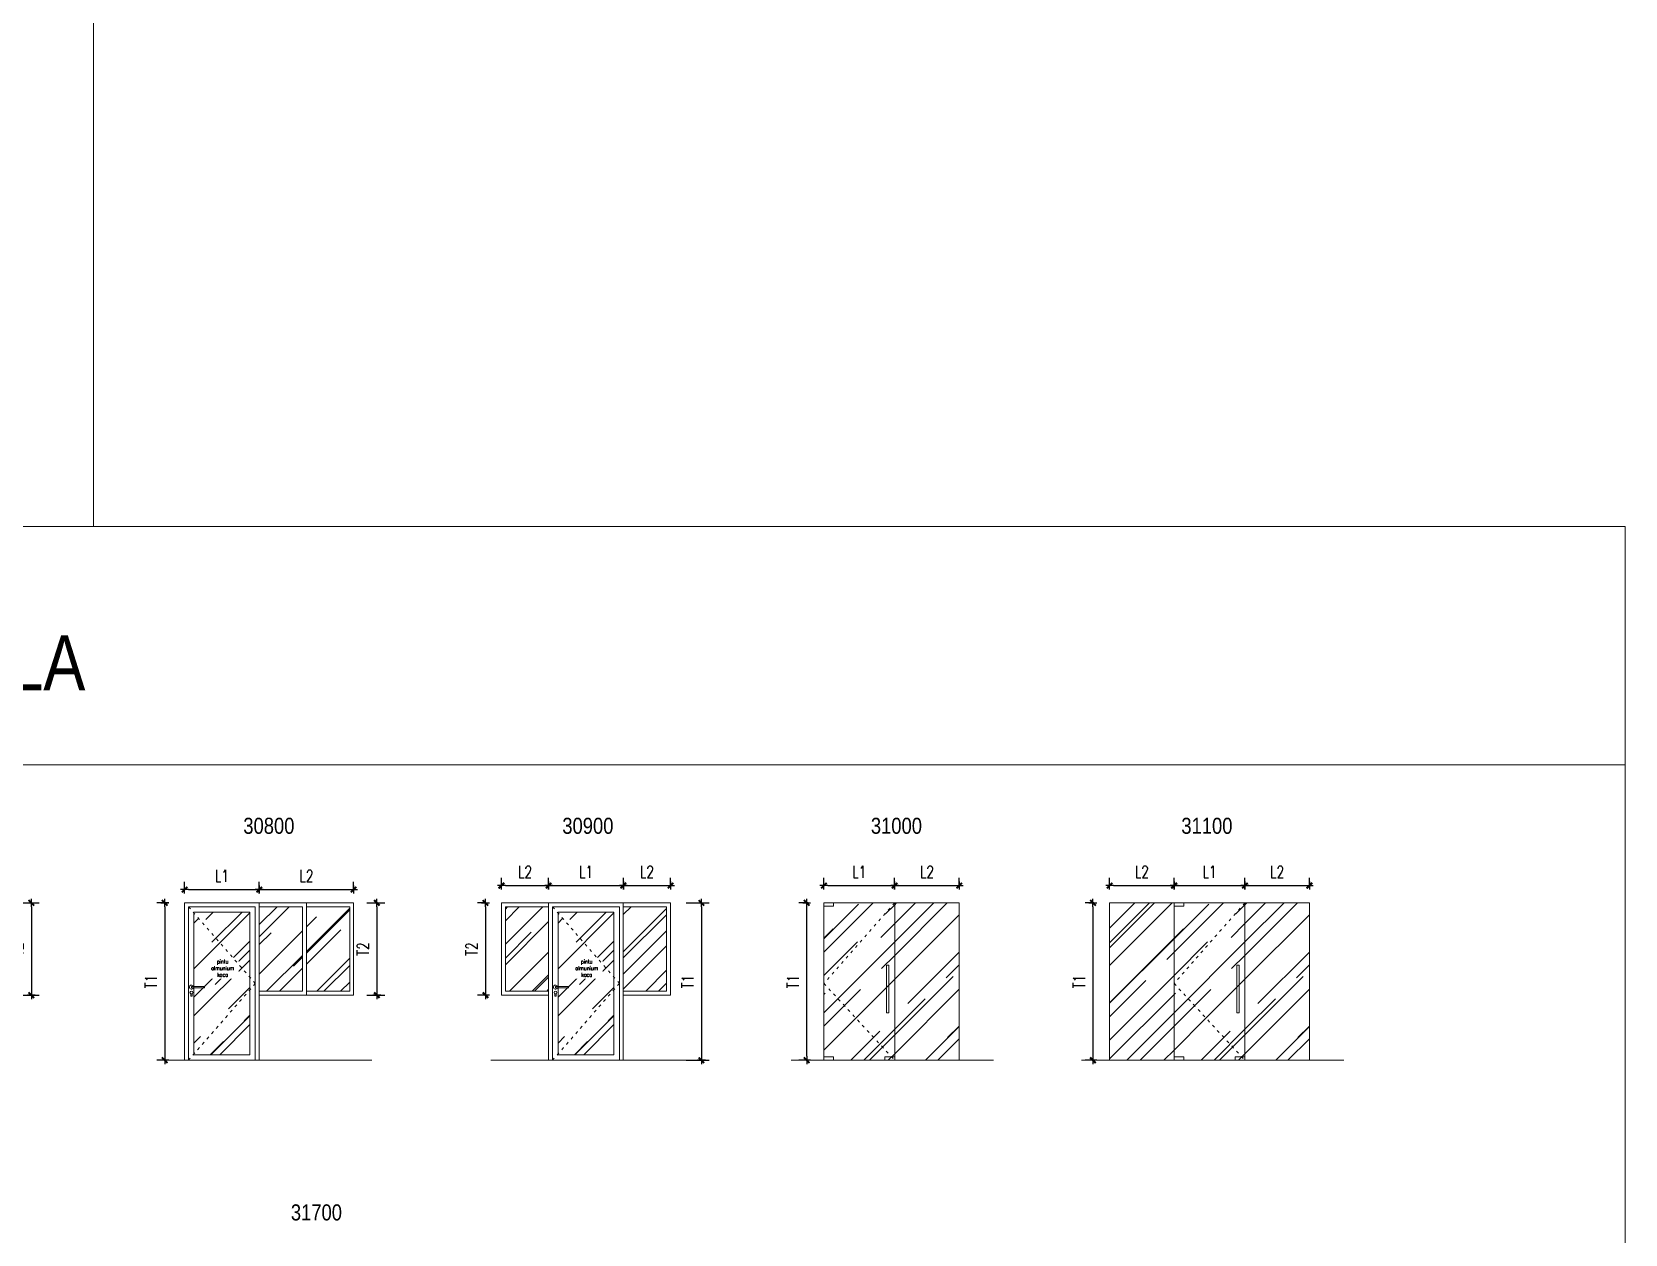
# Model space of a CAD drawing. Header units: centimetres. Extents: x 241563 to 294181, y -34797 to 61752.
# Drawn here: x 273925 to 294181, y 14616 to 29897 of the extents above; entities that cross this region are included whole.
import ezdxf

# ---------------------------------------------------------------- set-up
doc = ezdxf.new("R2010")
doc.units = ezdxf.units.CM
doc.header["$MEASUREMENT"] = 0
doc.linetypes.add('ACAD_ISO03W100', pattern=[30, 12, -18])
doc.layers.add('0.00', color=130, linetype='Continuous', lineweight=0)
doc.layers.add('0.09', color=30, linetype='Continuous', lineweight=9)
doc.styles.add('51DIM', font='SIMPLEX.shx', dxfattribs={"width": 0.85})
doc.styles.add('ISO', font='ARIALN.TTF')
doc.styles.add('TEXT', font='simplex.shx', dxfattribs={"width": 0.75})
doc.dimstyles.new('D100B', dxfattribs={"dimscale": 100, "dimtxt": 1.5, "dimasz": 0.5, "dimexe": 1, "dimexo": 2, "dimgap": 1, "dimtad": 1, "dimdec": 0, "dimzin": 0, "dimdsep": 46, "dimtxsty": 'TEXT', "dimblk1": 'tick', "dimblk2": 'tick', "dimsah": 1, "dimcen": 0, "dimclre": 15, "dimadec": 0, "dimazin": 0, "dimtfac": 1, "dimtdec": 0, "dimtix": 1, "dimtmove": 2, "dimatfit": 3, "dimldrblk": 'tick', "dimfxl": 1, "dimtolj": 1, "dimtzin": 0, "dimarcsym": 0})
pattern_1 = [(45, (4702.9, 0), (424.2641, 1131.37085), [7500, -1000, 2500, -500]), (45, (4996.36, 647), (-823.7794, 116.6726), [1500, -165, 3000, -375]), (45, (4579.17, 477.3), (1601.59686, 2075.3584), [4000, -700, 2000, -500])]
pattern_2 = [(45, (9155.3, 0), (424.2641, 1131.37085), [7500, -1000, 2500, -500]), (45, (9448.76, 647), (-823.7794, 116.6726), [1500, -165, 3000, -375]), (45, (9031.56, 477.3), (1601.59686, 2075.3584), [4000, -700, 2000, -500])]

# ---------------------------------------------------------------- blocks, each defined once
blk = doc.blocks.new('tick')
for p, q in [((-1, 0), (1, 0)), ((0, 1), (0, -1))]:
    blk.add_line(p, q)
at = {"const_width": 0.5}
blk.add_lwpolyline([(-0.71, -0.71), (0.71, 0.71)], dxfattribs=at)
blk = doc.blocks.new('*D98')
at = {"color": 15, "linetype": 'Continuous', "lineweight": -2, "ltscale": 2, "transparency": 16777216}
for p, q in [((273791, 18826), (274019, 18826)), ((273791, 17653), (274019, 17653))]:
    blk.add_line(p, q, dxfattribs=at)
at = {"color": 0, "linetype": 'Continuous', "lineweight": -2, "ltscale": 2, "transparency": 16777216}
blk.add_line((273919, 18776), (273919, 17703), dxfattribs=at)
at = {"layer": 'Defpoints', "color": 0, "linetype": 'Continuous', "ltscale": 2, "transparency": 16777216}
for p in [(273591, 18826), (273591, 17653), (273919, 17653)]:
    blk.add_point(p, dxfattribs=at)
at = {"color": 0, "linetype": 'Continuous', "lineweight": -2, "ltscale": 2, "transparency": 16777216, "xscale": 50, "yscale": 50, "zscale": 50}
for p, rotation in [((273919, 18826), 90), ((273919, 17653), 270)]:
    blk.add_blockref('tick', p, dxfattribs=dict(at, rotation=rotation))
at = {"color": 0, "linetype": 'Continuous', "ltscale": 2, "transparency": 16777216, "insert": (273744, 18239), "char_height": 150, "attachment_point": 5, "rotation": 90, "style": 'TEXT'}
blk.add_mtext('\\A1;T2', dxfattribs=at)
blk = doc.blocks.new('*D99')
at = {"color": 15, "linetype": 'Continuous', "lineweight": -2, "ltscale": 2, "transparency": 16777216}
for p, q in [((275666, 18826), (275514, 18826)), ((275666, 16826), (275514, 16826))]:
    blk.add_line(p, q, dxfattribs=at)
at = {"color": 0, "linetype": 'Continuous', "lineweight": -2, "ltscale": 2, "transparency": 16777216}
blk.add_line((275614, 18776), (275614, 16876), dxfattribs=at)
at = {"layer": 'Defpoints', "color": 0, "linetype": 'Continuous', "ltscale": 2, "transparency": 16777216}
for p in [(275866, 18826), (275614, 16826), (275866, 16826)]:
    blk.add_point(p, dxfattribs=at)
at = {"color": 0, "linetype": 'Continuous', "lineweight": -2, "ltscale": 2, "transparency": 16777216, "xscale": 50, "yscale": 50, "zscale": 50}
for p, rotation in [((275614, 18826), 90), ((275614, 16826), 270)]:
    blk.add_blockref('tick', p, dxfattribs=dict(at, rotation=rotation))
at = {"color": 0, "linetype": 'Continuous', "ltscale": 2, "transparency": 16777216, "insert": (275439, 17826), "char_height": 150, "attachment_point": 5, "rotation": 90, "style": 'TEXT'}
blk.add_mtext('\\A1;T1', dxfattribs=at)
blk = doc.blocks.new('*D100')
at = {"color": 15, "linetype": 'Continuous', "lineweight": -2, "ltscale": 2, "transparency": 16777216}
for p, q in [((275866, 18993), (275866, 19095)), ((276816, 18993), (276816, 19095))]:
    blk.add_line(p, q, dxfattribs=at)
at = {"color": 0, "linetype": 'Continuous', "lineweight": -2, "ltscale": 2, "transparency": 16777216}
blk.add_line((275916, 18995), (276766, 18995), dxfattribs=at)
at = {"layer": 'Defpoints', "color": 0, "linetype": 'Continuous', "ltscale": 2, "transparency": 16777216}
for p in [(276816, 18995), (275866, 18793), (276816, 18793)]:
    blk.add_point(p, dxfattribs=at)
at = {"color": 0, "linetype": 'Continuous', "lineweight": -2, "ltscale": 2, "transparency": 16777216, "xscale": 50, "yscale": 50, "zscale": 50, "rotation": 180}
blk.add_blockref('tick', (275866, 18995), dxfattribs=at)
at = {"color": 0, "linetype": 'Continuous', "lineweight": -2, "ltscale": 2, "transparency": 16777216, "xscale": 50, "yscale": 50, "zscale": 50}
blk.add_blockref('tick', (276816, 18995), dxfattribs=at)
at = {"color": 0, "linetype": 'Continuous', "ltscale": 2, "transparency": 16777216, "insert": (276341, 19170), "char_height": 150, "attachment_point": 5, "style": 'TEXT'}
blk.add_mtext('\\A1;L1', dxfattribs=at)
blk = doc.blocks.new('*D101')
at = {"color": 15, "linetype": 'Continuous', "lineweight": -2, "ltscale": 2, "transparency": 16777216}
for p, q in [((276816, 18993), (276816, 19095)), ((278016, 18993), (278016, 19095))]:
    blk.add_line(p, q, dxfattribs=at)
at = {"color": 0, "linetype": 'Continuous', "lineweight": -2, "ltscale": 2, "transparency": 16777216}
blk.add_line((276866, 18995), (277966, 18995), dxfattribs=at)
at = {"layer": 'Defpoints', "color": 0, "linetype": 'Continuous', "ltscale": 2, "transparency": 16777216}
for p in [(278016, 18995), (276816, 18793), (278016, 18793)]:
    blk.add_point(p, dxfattribs=at)
at = {"color": 0, "linetype": 'Continuous', "lineweight": -2, "ltscale": 2, "transparency": 16777216, "xscale": 50, "yscale": 50, "zscale": 50, "rotation": 180}
blk.add_blockref('tick', (276816, 18995), dxfattribs=at)
at = {"color": 0, "linetype": 'Continuous', "lineweight": -2, "ltscale": 2, "transparency": 16777216, "xscale": 50, "yscale": 50, "zscale": 50}
blk.add_blockref('tick', (278016, 18995), dxfattribs=at)
at = {"color": 0, "linetype": 'Continuous', "ltscale": 2, "transparency": 16777216, "insert": (277416, 19170), "char_height": 150, "attachment_point": 5, "style": 'TEXT'}
blk.add_mtext('\\A1;L2', dxfattribs=at)
blk = doc.blocks.new('*D102')
at = {"color": 15, "linetype": 'Continuous', "lineweight": -2, "ltscale": 2, "transparency": 16777216}
for p, q in [((278183, 18826), (278411, 18826)), ((278183, 17653), (278411, 17653))]:
    blk.add_line(p, q, dxfattribs=at)
at = {"color": 0, "linetype": 'Continuous', "lineweight": -2, "ltscale": 2, "transparency": 16777216}
blk.add_line((278311, 18776), (278311, 17703), dxfattribs=at)
at = {"layer": 'Defpoints', "color": 0, "linetype": 'Continuous', "ltscale": 2, "transparency": 16777216}
for p in [(277983, 18826), (277983, 17653), (278311, 17653)]:
    blk.add_point(p, dxfattribs=at)
at = {"color": 0, "linetype": 'Continuous', "lineweight": -2, "ltscale": 2, "transparency": 16777216, "xscale": 50, "yscale": 50, "zscale": 50}
for p, rotation in [((278311, 18826), 90), ((278311, 17653), 270)]:
    blk.add_blockref('tick', p, dxfattribs=dict(at, rotation=rotation))
at = {"color": 0, "linetype": 'Continuous', "ltscale": 2, "transparency": 16777216, "insert": (278136, 18239), "char_height": 150, "width": 353.57, "attachment_point": 5, "rotation": 90, "style": 'TEXT'}
blk.add_mtext('\\A1;T2', dxfattribs=at)
blk = doc.blocks.new('*D103')
at = {"color": 15, "linetype": 'Continuous', "lineweight": -2, "ltscale": 2, "transparency": 16777216}
for p, q in [((279695, 18826), (279592, 18826)), ((279695, 17653), (279592, 17653))]:
    blk.add_line(p, q, dxfattribs=at)
at = {"color": 0, "linetype": 'Continuous', "lineweight": -2, "ltscale": 2, "transparency": 16777216}
blk.add_line((279692, 18776), (279692, 17703), dxfattribs=at)
at = {"layer": 'Defpoints', "color": 0, "linetype": 'Continuous', "ltscale": 2, "transparency": 16777216}
for p in [(279895, 18826), (279692, 17653), (279895, 17653)]:
    blk.add_point(p, dxfattribs=at)
at = {"color": 0, "linetype": 'Continuous', "lineweight": -2, "ltscale": 2, "transparency": 16777216, "xscale": 50, "yscale": 50, "zscale": 50}
for p, rotation in [((279692, 18826), 90), ((279692, 17653), 270)]:
    blk.add_blockref('tick', p, dxfattribs=dict(at, rotation=rotation))
at = {"color": 0, "linetype": 'Continuous', "ltscale": 2, "transparency": 16777216, "insert": (279517, 18239), "char_height": 150, "attachment_point": 5, "rotation": 90, "style": 'TEXT'}
blk.add_mtext('\\A1;T2', dxfattribs=at)
blk = doc.blocks.new('*D104')
at = {"color": 15, "linetype": 'Continuous', "lineweight": -2, "ltscale": 2, "transparency": 16777216}
for p, q in [((282245, 18826), (282538, 18826)), ((282245, 16826), (282538, 16826))]:
    blk.add_line(p, q, dxfattribs=at)
at = {"color": 0, "linetype": 'Continuous', "lineweight": -2, "ltscale": 2, "transparency": 16777216}
blk.add_line((282438, 18776), (282438, 16876), dxfattribs=at)
at = {"layer": 'Defpoints', "color": 0, "linetype": 'Continuous', "ltscale": 2, "transparency": 16777216}
for p in [(282045, 18826), (282045, 16826), (282438, 16826)]:
    blk.add_point(p, dxfattribs=at)
at = {"color": 0, "linetype": 'Continuous', "lineweight": -2, "ltscale": 2, "transparency": 16777216, "xscale": 50, "yscale": 50, "zscale": 50}
for p, rotation in [((282438, 18826), 90), ((282438, 16826), 270)]:
    blk.add_blockref('tick', p, dxfattribs=dict(at, rotation=rotation))
at = {"color": 0, "linetype": 'Continuous', "ltscale": 2, "transparency": 16777216, "insert": (282263, 17826), "char_height": 150, "attachment_point": 5, "rotation": 90, "style": 'TEXT'}
blk.add_mtext('\\A1;T1', dxfattribs=at)
blk = doc.blocks.new('*D105')
at = {"color": 15, "linetype": 'Continuous', "lineweight": -2, "ltscale": 2, "transparency": 16777216}
for p, q in [((279895, 19026), (279895, 19146)), ((280495, 19026), (280495, 19146))]:
    blk.add_line(p, q, dxfattribs=at)
at = {"color": 0, "linetype": 'Continuous', "lineweight": -2, "ltscale": 2, "transparency": 16777216}
blk.add_line((279945, 19046), (280445, 19046), dxfattribs=at)
at = {"layer": 'Defpoints', "color": 0, "linetype": 'Continuous', "ltscale": 2, "transparency": 16777216}
for p in [(280495, 19046), (279895, 18826), (280495, 18826)]:
    blk.add_point(p, dxfattribs=at)
at = {"color": 0, "linetype": 'Continuous', "lineweight": -2, "ltscale": 2, "transparency": 16777216, "xscale": 50, "yscale": 50, "zscale": 50, "rotation": 180}
blk.add_blockref('tick', (279895, 19046), dxfattribs=at)
at = {"color": 0, "linetype": 'Continuous', "lineweight": -2, "ltscale": 2, "transparency": 16777216, "xscale": 50, "yscale": 50, "zscale": 50}
blk.add_blockref('tick', (280495, 19046), dxfattribs=at)
at = {"color": 0, "linetype": 'Continuous', "ltscale": 2, "transparency": 16777216, "insert": (280195, 19221), "char_height": 150, "attachment_point": 5, "style": 'TEXT'}
blk.add_mtext('\\A1;L2', dxfattribs=at)
blk = doc.blocks.new('*D106')
at = {"color": 15, "linetype": 'Continuous', "lineweight": -2, "ltscale": 2, "transparency": 16777216}
for p, q in [((280495, 19026), (280495, 19146)), ((281445, 19026), (281445, 19146))]:
    blk.add_line(p, q, dxfattribs=at)
at = {"color": 0, "linetype": 'Continuous', "lineweight": -2, "ltscale": 2, "transparency": 16777216}
blk.add_line((280545, 19046), (281395, 19046), dxfattribs=at)
at = {"layer": 'Defpoints', "color": 0, "linetype": 'Continuous', "ltscale": 2, "transparency": 16777216}
for p in [(281445, 19046), (280495, 18826), (281445, 18826)]:
    blk.add_point(p, dxfattribs=at)
at = {"color": 0, "linetype": 'Continuous', "lineweight": -2, "ltscale": 2, "transparency": 16777216, "xscale": 50, "yscale": 50, "zscale": 50, "rotation": 180}
blk.add_blockref('tick', (280495, 19046), dxfattribs=at)
at = {"color": 0, "linetype": 'Continuous', "lineweight": -2, "ltscale": 2, "transparency": 16777216, "xscale": 50, "yscale": 50, "zscale": 50}
blk.add_blockref('tick', (281445, 19046), dxfattribs=at)
at = {"color": 0, "linetype": 'Continuous', "ltscale": 2, "transparency": 16777216, "insert": (280970, 19221), "char_height": 150, "attachment_point": 5, "style": 'TEXT'}
blk.add_mtext('\\A1;L1', dxfattribs=at)
blk = doc.blocks.new('*D107')
at = {"color": 15, "linetype": 'Continuous', "lineweight": -2, "ltscale": 2, "transparency": 16777216}
for p, q in [((281445, 19026), (281445, 19146)), ((282045, 19026), (282045, 19146))]:
    blk.add_line(p, q, dxfattribs=at)
at = {"color": 0, "linetype": 'Continuous', "lineweight": -2, "ltscale": 2, "transparency": 16777216}
blk.add_line((281495, 19046), (281995, 19046), dxfattribs=at)
at = {"layer": 'Defpoints', "color": 0, "linetype": 'Continuous', "ltscale": 2, "transparency": 16777216}
for p in [(282045, 19046), (281445, 18826), (282045, 18826)]:
    blk.add_point(p, dxfattribs=at)
at = {"color": 0, "linetype": 'Continuous', "lineweight": -2, "ltscale": 2, "transparency": 16777216, "xscale": 50, "yscale": 50, "zscale": 50, "rotation": 180}
blk.add_blockref('tick', (281445, 19046), dxfattribs=at)
at = {"color": 0, "linetype": 'Continuous', "lineweight": -2, "ltscale": 2, "transparency": 16777216, "xscale": 50, "yscale": 50, "zscale": 50}
blk.add_blockref('tick', (282045, 19046), dxfattribs=at)
at = {"color": 0, "linetype": 'Continuous', "ltscale": 2, "transparency": 16777216, "insert": (281745, 19221), "char_height": 150, "attachment_point": 5, "style": 'TEXT'}
blk.add_mtext('\\A1;L2', dxfattribs=at)
blk = doc.blocks.new('*D108')
at = {"color": 15, "linetype": 'Continuous', "lineweight": -2, "ltscale": 2, "transparency": 16777216}
for p, q in [((283794, 18826), (283676, 18826)), ((283794, 16826), (283676, 16826))]:
    blk.add_line(p, q, dxfattribs=at)
at = {"color": 0, "linetype": 'Continuous', "lineweight": -2, "ltscale": 2, "transparency": 16777216}
blk.add_line((283776, 16876), (283776, 18776), dxfattribs=at)
at = {"layer": 'Defpoints', "color": 0, "linetype": 'Continuous', "ltscale": 2, "transparency": 16777216}
for p in [(283776, 18826), (283994, 18826), (283994, 16826)]:
    blk.add_point(p, dxfattribs=at)
at = {"color": 0, "linetype": 'Continuous', "lineweight": -2, "ltscale": 2, "transparency": 16777216, "xscale": 50, "yscale": 50, "zscale": 50}
for p, rotation in [((283776, 18826), 90), ((283776, 16826), 270)]:
    blk.add_blockref('tick', p, dxfattribs=dict(at, rotation=rotation))
at = {"color": 0, "linetype": 'Continuous', "ltscale": 2, "transparency": 16777216, "insert": (283601, 17826), "char_height": 150, "attachment_point": 5, "rotation": 90, "style": 'TEXT'}
blk.add_mtext('\\A1;T1', dxfattribs=at)
blk = doc.blocks.new('*D109')
at = {"color": 15, "linetype": 'Continuous', "lineweight": -2, "ltscale": 2, "transparency": 16777216}
for p, q in [((283994, 19026), (283994, 19146)), ((284894, 19026), (284894, 19146))]:
    blk.add_line(p, q, dxfattribs=at)
at = {"color": 0, "linetype": 'Continuous', "lineweight": -2, "ltscale": 2, "transparency": 16777216}
blk.add_line((284044, 19046), (284844, 19046), dxfattribs=at)
at = {"layer": 'Defpoints', "color": 0, "linetype": 'Continuous', "ltscale": 2, "transparency": 16777216}
for p in [(284894, 19046), (283994, 18826), (284894, 18826)]:
    blk.add_point(p, dxfattribs=at)
at = {"color": 0, "linetype": 'Continuous', "lineweight": -2, "ltscale": 2, "transparency": 16777216, "xscale": 50, "yscale": 50, "zscale": 50, "rotation": 180}
blk.add_blockref('tick', (283994, 19046), dxfattribs=at)
at = {"color": 0, "linetype": 'Continuous', "lineweight": -2, "ltscale": 2, "transparency": 16777216, "xscale": 50, "yscale": 50, "zscale": 50}
blk.add_blockref('tick', (284894, 19046), dxfattribs=at)
at = {"color": 0, "linetype": 'Continuous', "ltscale": 2, "transparency": 16777216, "insert": (284444, 19221), "char_height": 150, "attachment_point": 5, "style": 'TEXT'}
blk.add_mtext('\\A1;L1', dxfattribs=at)
blk = doc.blocks.new('*D110')
at = {"color": 15, "linetype": 'Continuous', "lineweight": -2, "ltscale": 2, "transparency": 16777216}
for p, q in [((284894, 19026), (284894, 19146)), ((285715, 19026), (285715, 19146))]:
    blk.add_line(p, q, dxfattribs=at)
at = {"color": 0, "linetype": 'Continuous', "lineweight": -2, "ltscale": 2, "transparency": 16777216}
blk.add_line((284944, 19046), (285665, 19046), dxfattribs=at)
at = {"layer": 'Defpoints', "color": 0, "linetype": 'Continuous', "ltscale": 2, "transparency": 16777216}
for p in [(285715, 19046), (284894, 18826), (285715, 18826)]:
    blk.add_point(p, dxfattribs=at)
at = {"color": 0, "linetype": 'Continuous', "lineweight": -2, "ltscale": 2, "transparency": 16777216, "xscale": 50, "yscale": 50, "zscale": 50, "rotation": 180}
blk.add_blockref('tick', (284894, 19046), dxfattribs=at)
at = {"color": 0, "linetype": 'Continuous', "lineweight": -2, "ltscale": 2, "transparency": 16777216, "xscale": 50, "yscale": 50, "zscale": 50}
blk.add_blockref('tick', (285715, 19046), dxfattribs=at)
at = {"color": 0, "linetype": 'Continuous', "ltscale": 2, "transparency": 16777216, "insert": (285305, 19221), "char_height": 150, "attachment_point": 5, "style": 'TEXT'}
blk.add_mtext('\\A1;L2', dxfattribs=at)
blk = doc.blocks.new('*D111')
at = {"color": 15, "linetype": 'Continuous', "lineweight": -2, "ltscale": 2, "transparency": 16777216}
for p, q in [((287627, 19026), (287627, 19146)), ((288447, 19026), (288447, 19146))]:
    blk.add_line(p, q, dxfattribs=at)
at = {"color": 0, "linetype": 'Continuous', "lineweight": -2, "ltscale": 2, "transparency": 16777216}
blk.add_line((287677, 19046), (288397, 19046), dxfattribs=at)
at = {"layer": 'Defpoints', "color": 0, "linetype": 'Continuous', "ltscale": 2, "transparency": 16777216}
for p in [(288447, 19046), (287627, 18826), (288447, 18826)]:
    blk.add_point(p, dxfattribs=at)
at = {"color": 0, "linetype": 'Continuous', "lineweight": -2, "ltscale": 2, "transparency": 16777216, "xscale": 50, "yscale": 50, "zscale": 50, "rotation": 180}
blk.add_blockref('tick', (287627, 19046), dxfattribs=at)
at = {"color": 0, "linetype": 'Continuous', "lineweight": -2, "ltscale": 2, "transparency": 16777216, "xscale": 50, "yscale": 50, "zscale": 50}
blk.add_blockref('tick', (288447, 19046), dxfattribs=at)
at = {"color": 0, "linetype": 'Continuous', "ltscale": 2, "transparency": 16777216, "insert": (288037, 19221), "char_height": 150, "attachment_point": 5, "style": 'TEXT'}
blk.add_mtext('\\A1;L2', dxfattribs=at)
blk = doc.blocks.new('*D112')
at = {"color": 15, "linetype": 'Continuous', "lineweight": -2, "ltscale": 2, "transparency": 16777216}
for p, q in [((288447, 19026), (288447, 19146)), ((289347, 19026), (289347, 19146))]:
    blk.add_line(p, q, dxfattribs=at)
at = {"color": 0, "linetype": 'Continuous', "lineweight": -2, "ltscale": 2, "transparency": 16777216}
blk.add_line((288497, 19046), (289297, 19046), dxfattribs=at)
at = {"layer": 'Defpoints', "color": 0, "linetype": 'Continuous', "ltscale": 2, "transparency": 16777216}
for p in [(289347, 19046), (288447, 18826), (289347, 18826)]:
    blk.add_point(p, dxfattribs=at)
at = {"color": 0, "linetype": 'Continuous', "lineweight": -2, "ltscale": 2, "transparency": 16777216, "xscale": 50, "yscale": 50, "zscale": 50, "rotation": 180}
blk.add_blockref('tick', (288447, 19046), dxfattribs=at)
at = {"color": 0, "linetype": 'Continuous', "lineweight": -2, "ltscale": 2, "transparency": 16777216, "xscale": 50, "yscale": 50, "zscale": 50}
blk.add_blockref('tick', (289347, 19046), dxfattribs=at)
at = {"color": 0, "linetype": 'Continuous', "ltscale": 2, "transparency": 16777216, "insert": (288897, 19221), "char_height": 150, "attachment_point": 5, "style": 'TEXT'}
blk.add_mtext('\\A1;L1', dxfattribs=at)
blk = doc.blocks.new('*D113')
at = {"color": 15, "linetype": 'Continuous', "lineweight": -2, "ltscale": 2, "transparency": 16777216}
for p, q in [((289347, 19026), (289347, 19146)), ((290167, 19026), (290167, 19146))]:
    blk.add_line(p, q, dxfattribs=at)
at = {"color": 0, "linetype": 'Continuous', "lineweight": -2, "ltscale": 2, "transparency": 16777216}
blk.add_line((289397, 19046), (290117, 19046), dxfattribs=at)
at = {"layer": 'Defpoints', "color": 0, "linetype": 'Continuous', "ltscale": 2, "transparency": 16777216}
for p in [(290167, 19046), (289347, 18826), (290167, 18826)]:
    blk.add_point(p, dxfattribs=at)
at = {"color": 0, "linetype": 'Continuous', "lineweight": -2, "ltscale": 2, "transparency": 16777216, "xscale": 50, "yscale": 50, "zscale": 50, "rotation": 180}
blk.add_blockref('tick', (289347, 19046), dxfattribs=at)
at = {"color": 0, "linetype": 'Continuous', "lineweight": -2, "ltscale": 2, "transparency": 16777216, "xscale": 50, "yscale": 50, "zscale": 50}
blk.add_blockref('tick', (290167, 19046), dxfattribs=at)
at = {"color": 0, "linetype": 'Continuous', "ltscale": 2, "transparency": 16777216, "insert": (289757, 19221), "char_height": 150, "attachment_point": 5, "style": 'TEXT'}
blk.add_mtext('\\A1;L2', dxfattribs=at)
blk = doc.blocks.new('*D114')
at = {"color": 15, "linetype": 'Continuous', "lineweight": -2, "ltscale": 2, "transparency": 16777216}
for p, q in [((287427, 18826), (287315, 18826)), ((287427, 16826), (287315, 16826))]:
    blk.add_line(p, q, dxfattribs=at)
at = {"color": 0, "linetype": 'Continuous', "lineweight": -2, "ltscale": 2, "transparency": 16777216}
blk.add_line((287415, 18776), (287415, 16876), dxfattribs=at)
at = {"layer": 'Defpoints', "color": 0, "linetype": 'Continuous', "ltscale": 2, "transparency": 16777216}
for p in [(287627, 18826), (287415, 16826), (287627, 16826)]:
    blk.add_point(p, dxfattribs=at)
at = {"color": 0, "linetype": 'Continuous', "lineweight": -2, "ltscale": 2, "transparency": 16777216, "xscale": 50, "yscale": 50, "zscale": 50}
for p, rotation in [((287415, 18826), 90), ((287415, 16826), 270)]:
    blk.add_blockref('tick', p, dxfattribs=dict(at, rotation=rotation))
at = {"color": 0, "linetype": 'Continuous', "ltscale": 2, "transparency": 16777216, "insert": (287240, 17826), "char_height": 150, "attachment_point": 5, "rotation": 90, "style": 'TEXT'}
blk.add_mtext('\\A1;T1', dxfattribs=at)

msp = doc.modelspace()

# ---------------------------------------------------------------- hatches: boundary and pattern name
at = {"layer": '0.00', "linetype": 'Continuous', "ltscale": 2}
h = msp.add_hatch(dxfattribs=at)
h.set_pattern_fill('AR-RROOF', color=4, scale=500, angle=45)
h.set_pattern_definition([(45, (21585.2, -132.06), (424.2641, 1131.37085), [7500, -1000, 2500, -500]), (45, (21878.65, 514.94), (-823.7794, 116.6726), [1500, -165, 3000, -375]), (45, (21461.45, 345.23), (1601.59686, 2075.3584), [4000, -700, 2000, -500])])
h.paths.add_polyline_path([(275986.4, 16896), (276696.4, 16896), (276696.4, 18706), (275986.4, 18706)])
h = msp.add_hatch(dxfattribs=at)
h.set_pattern_fill('AR-RROOF', color=4, scale=500, angle=45)
h.set_pattern_definition([(45, (18731.44, 2747.6), (424.2641, 1131.37085), [7500, -1000, 2500, -500]), (45, (19024.9, 3394.6), (-823.7794, 116.6726), [1500, -165, 3000, -375]), (45, (18607.7, 3224.9), (1601.59686, 2075.3584), [4000, -700, 2000, -500])])
h.paths.add_polyline_path([(277366.4, 18776), (276816.4, 18776), (276816.4, 17702.6), (277366.4, 17702.6)])
h.paths.add_polyline_path([(277966.4, 18776), (277416.4, 18776), (277416.4, 17702.6), (277966.4, 17702.6)])
h = msp.add_hatch(dxfattribs=at)
h.set_pattern_fill('AR-RROOF', color=4, scale=500, angle=45)
h.set_pattern_definition([(45, (26213.7, -132.06), (424.2641, 1131.37085), [7500, -1000, 2500, -500]), (45, (26507.14, 514.94), (-823.7794, 116.6726), [1500, -165, 3000, -375]), (45, (26089.94, 345.23), (1601.59686, 2075.3584), [4000, -700, 2000, -500])])
h.paths.add_polyline_path([(280614.9, 16896), (281324.9, 16896), (281324.9, 18706), (280614.9, 18706)])
h = msp.add_hatch(dxfattribs=at)
h.set_pattern_fill('AR-RROOF', color=4, scale=500, angle=45)
h.set_pattern_definition(pattern_1)
h.paths.add_polyline_path([(284894.5, 16826), (283994.5, 16826), (283994.5, 18826), (284894.5, 18826)])
h = msp.add_hatch(dxfattribs=at)
h.set_pattern_fill('AR-RROOF', color=4, scale=500, angle=45)
h.set_pattern_definition(pattern_1)
h.paths.add_polyline_path([(284894.5, 18826), (285714.5, 18826), (285714.5, 16826), (284894.5, 16826)])
h = msp.add_hatch(dxfattribs=at)
h.set_pattern_fill('AR-RROOF', color=4, scale=500, angle=45)
h.set_pattern_definition(pattern_2)
h.paths.add_polyline_path([(288446.9, 18826), (287626.8, 18826), (287626.8, 16826), (288446.9, 16826)])
h = msp.add_hatch(dxfattribs=at)
h.set_pattern_fill('AR-RROOF', color=4, scale=500, angle=45)
h.set_pattern_definition(pattern_2)
h.paths.add_polyline_path([(289346.9, 16826), (288446.9, 16826), (288446.9, 18826), (289346.9, 18826)])
h = msp.add_hatch(dxfattribs=at)
h.set_pattern_fill('AR-RROOF', color=4, scale=500, angle=45)
h.set_pattern_definition(pattern_2)
h.paths.add_polyline_path([(289346.9, 18826), (290166.9, 18826), (290166.9, 16826), (289346.9, 16826)])

# ---------------------------------------------------------------- linework, layer by layer
at = {"layer": '0.00', "color": 40, "linetype": 'Continuous', "ltscale": 2, "true_color": 0xf8d731}
for p, q in [((276816.4, 18826), (277416.4, 18826)), ((277416.4, 18826), (278016.4, 18826)), ((280494.9, 18826), (279894.9, 18826)), ((281444.9, 18826), (282044.9, 18826))]:
    msp.add_line(p, q, dxfattribs=at)
at = {"layer": '0.00', "color": 40, "linetype": 'Continuous', "ltscale": 0.5, "true_color": 0xf8d731}
for p, q in [((278249.6, 16826), (275614.7, 16826)), ((282249.2, 16826), (279759.9, 16826)), ((286151.6, 16826), (283578.3, 16826)), ((290604, 16826), (287268.7, 16826))]:
    msp.add_line(p, q, dxfattribs=at)
at = {"layer": '0.00', "color": 6, "linetype": 'Continuous', "ltscale": 2}
msp.add_lwpolyline([(247733.3, 45822.8), (274707.4, 45822.8), (274707.4, 23609.2), (247733.3, 23609.2)], close=True, dxfattribs=at)
at = {"layer": '0.00', "color": 40, "linetype": 'Continuous', "ltscale": 2, "true_color": 0xf8d731}
for points in [[(247733.3, 23609.2), (294181.1, 23609.2), (294181.1, 20580.9), (247733.3, 20580.9)], [(277416.4, 18826), (276816.4, 18826), (276816.4, 17652.6), (277416.4, 17652.6)], [(277366.4, 18776), (276816.4, 18776), (276816.4, 17702.6), (277366.4, 17702.6)], [(278016.4, 18826), (277416.4, 18826), (277416.4, 17652.6), (278016.4, 17652.6)], [(277966.4, 18776), (277416.4, 18776), (277416.4, 17702.6), (277966.4, 17702.6)], [(279894.9, 18826), (280494.9, 18826), (280494.9, 17652.6), (279894.9, 17652.6)], [(279944.9, 18776), (280494.9, 18776), (280494.9, 17702.6), (279944.9, 17702.6)], [(282044.9, 18826), (281444.9, 18826), (281444.9, 17652.6), (282044.9, 17652.6)], [(281994.9, 18776), (281444.9, 18776), (281444.9, 17702.6), (281994.9, 17702.6)], [(283994.5, 18784.1), (284118.7, 18784.1), (284118.7, 18826), (283994.5, 18826)], [(288446.9, 18784.1), (288571.1, 18784.1), (288571.1, 18826), (288446.9, 18826)], [(284790.7, 18032.7), (284821.6, 18032.7), (284821.6, 17427.5), (284790.7, 17427.5)], [(289243.1, 18032.7), (289274, 18032.7), (289274, 17427.5), (289243.1, 17427.5)], [(283994.5, 16867.9), (284118.7, 16867.9), (284118.7, 16826), (283994.5, 16826)], [(284894.5, 16867.9), (284770.2, 16867.9), (284770.2, 16826), (284894.5, 16826)], [(288446.9, 16867.9), (288571.1, 16867.9), (288571.1, 16826), (288446.9, 16826)], [(289346.9, 16867.9), (289222.6, 16867.9), (289222.6, 16826), (289346.9, 16826)]]:
    msp.add_lwpolyline(points, close=True, dxfattribs=at)
at = {"layer": '0.00', "color": 40, "linetype": 'Continuous', "ltscale": 0.5, "true_color": 0xf8d731}
for points in [[(275866.4, 16826), (276816.4, 16826), (276816.4, 18826), (275866.4, 18826)], [(275916.4, 16826), (276766.4, 16826), (276766.4, 18776), (275916.4, 18776)], [(275986.4, 16896), (276696.4, 16896), (276696.4, 18706), (275986.4, 18706)], [(280494.9, 16826), (281444.9, 16826), (281444.9, 18826), (280494.9, 18826)], [(280544.9, 16826), (281394.9, 16826), (281394.9, 18776), (280544.9, 18776)], [(280614.9, 16896), (281324.9, 16896), (281324.9, 18706), (280614.9, 18706)], [(284894.5, 16826), (283994.5, 16826), (283994.5, 18826), (284894.5, 18826)], [(284894.5, 18826), (285714.5, 18826), (285714.5, 16826), (284894.5, 16826)], [(288446.9, 18826), (287626.8, 18826), (287626.8, 16826), (288446.9, 16826)], [(289346.9, 16826), (288446.9, 16826), (288446.9, 18826), (289346.9, 18826)], [(289346.9, 18826), (290166.9, 18826), (290166.9, 16826), (289346.9, 16826)]]:
    msp.add_lwpolyline(points, close=True, dxfattribs=at)
at = {"layer": '0.00', "color": 40, "linetype": 'ACAD_ISO03W100', "ltscale": 3, "true_color": 0xf8d731}
for points in [[(284894.5, 18826), (283994.5, 17801), (284894.5, 16826)], [(289346.9, 18826), (288446.9, 17801), (289346.9, 16826)]]:
    msp.add_lwpolyline(points, dxfattribs=at)
at = {"layer": '0.00', "color": 40, "linetype": 'Continuous', "ltscale": 0.5, "true_color": 0xf8d731}
for points in [[(275961.3, 17670.4), (275961.3, 17640.6), (275946.5, 17640.6), (275946.5, 17670.4)], [(280589.8, 17670.4), (280589.8, 17640.6), (280575, 17640.6), (280575, 17670.4)]]:
    msp.add_lwpolyline(points, dxfattribs=at)
for centre in [(275953.9, 17687), (280582.4, 17687)]:
    msp.add_circle(centre, 18.1, dxfattribs=at)
for centre in [(275953.9, 17755.7), (280582.4, 17755.7)]:
    msp.add_arc(centre, 25.9, 17.67913, 342.32087, dxfattribs=at)

# ---------------------------------------------------------------- texts
at = {"layer": '0.00', "color": 40, "linetype": 'Continuous', "ltscale": 2, "true_color": 0xf8d731, "attachment_point": 1, "style": 'ISO'}
for s, insert, char_height, width in [('PINTU JENDELA', (268369.1, 22227.2), 700, 7610.951), ('30800', (276613.4, 19907.7), 204.1, 604.134), ('30900', (280669, 19907.7), 204.1, 604.134), ('31000', (284591.7, 19907.7), 204.1, 604.134), ('31100', (288538.8, 19907.7), 204.1, 604.134), ('31700', (277217.8, 14993.8), 204.1, 604.134)]:
    msp.add_mtext(s, dxfattribs=dict(at, insert=insert, char_height=char_height, width=width))

# ---------------------------------------------------------------- dimensions: what is measured, and where the dimension line sits
at = {"linetype": 'Continuous', "ltscale": 2}
for base, p1, p2, text, picture, middle in [((276816.4, 18995.4), (275866.4, 18793.2), (276816.4, 18793.2), 'L1', '*D100', (276341.4, 19170.4)), ((278016.4, 18995.4), (276816.4, 18793.2), (278016.4, 18793.2), 'L2', '*D101', (277416.4, 19170.4)), ((280494.9, 19046.1), (279894.9, 18826), (280494.9, 18826), 'L2', '*D105', (280194.9, 19221.1)), ((281444.9, 19046.1), (280494.9, 18826), (281444.9, 18826), 'L1', '*D106', (280969.9, 19221.1)), ((282044.9, 19046.1), (281444.9, 18826), (282044.9, 18826), 'L2', '*D107', (281744.9, 19221.1)), ((284894.5, 19046.1), (283994.5, 18826), (284894.5, 18826), 'L1', '*D109', (284444.5, 19221.1)), ((285714.5, 19046.1), (284894.5, 18826), (285714.5, 18826), 'L2', '*D110', (285304.5, 19221.1)), ((288446.9, 19046.1), (287626.8, 18826), (288446.9, 18826), 'L2', '*D111', (288036.8, 19221.1)), ((289346.9, 19046.1), (288446.9, 18826), (289346.9, 18826), 'L1', '*D112', (288896.9, 19221.1)), ((290166.9, 19046.1), (289346.9, 18826), (290166.9, 18826), 'L2', '*D113', (289756.9, 19221.1))]:
    dim = msp.add_linear_dim(base=base, p1=p1, p2=p2, text=text, dimstyle='D100B', dxfattribs=at)
    dim.commit()
    dim.dimension.update_dxf_attribs({"geometry": picture, "text_midpoint": middle})
for base, p1, p2, text, picture, middle in [((273919.1, 17652.6), (273591.1, 18826), (273591.1, 17652.6), 'T2', '*D98', (273744.1, 18239.3)), ((275614, 16826), (275866.4, 18826), (275866.4, 16826), 'T1', '*D99', (275439, 17826)), ((278311, 17652.6), (277983, 18826), (277983, 17652.6), 'T2', '*D102', (278136, 18239.3)), ((279691.7, 17652.6), (279894.9, 18826), (279894.9, 17652.6), 'T2', '*D103', (279516.7, 18239.3)), ((282437.8, 16826), (282044.9, 18826), (282044.9, 16826), 'T1', '*D104', (282262.8, 17826)), ((283775.7, 18826), (283994.5, 16826), (283994.5, 18826), 'T1', '*D108', (283600.7, 17826)), ((287415.1, 16826), (287626.8, 18826), (287626.8, 16826), 'T1', '*D114', (287240.1, 17826))]:
    dim = msp.add_linear_dim(base=base, p1=p1, p2=p2, angle=90, text=text, dimstyle='D100B', dxfattribs=at)
    dim.commit()
    dim.dimension.update_dxf_attribs({"geometry": picture, "text_midpoint": middle})

# ---------------------------------------------------------------- next in the draw order: texts
at = {"layer": '0.09', "color": 2, "lineweight": 18, "char_height": 50, "width": 357.616, "attachment_point": 5, "style": '51DIM', "bg_fill": 3, "box_fill_scale": 1.5, "bg_fill_color": 256, "bg_fill_transparency": 0}
for insert in [(276351.2, 17996), (280979.7, 17996)]:
    msp.add_mtext('{\\C256;pintu \\Palmunium \\Pkaca}', dxfattribs=dict(at, insert=insert))

# ---------------------------------------------------------------- next in the draw order: hatches: boundary and pattern name
at = {"layer": '0.00', "linetype": 'Continuous', "ltscale": 2}
h = msp.add_hatch(dxfattribs=at)
h.set_pattern_fill('AR-RROOF', color=4, scale=500, angle=45)
h.set_pattern_definition([(45, (19286.6, 2747.6), (424.2641, 1131.37085), [7500, -1000, 2500, -500]), (45, (19580.06, 3394.6), (-823.7794, 116.6726), [1500, -165, 3000, -375]), (45, (19162.87, 3224.9), (1601.59686, 2075.3584), [4000, -700, 2000, -500])])
h.paths.add_polyline_path([(279944.9, 18776), (280494.9, 18776), (280494.9, 17702.6), (279944.9, 17702.6)])
h.paths.add_polyline_path([(281994.9, 18776), (281444.9, 18776), (281444.9, 17702.6), (281994.9, 17702.6)])

# ---------------------------------------------------------------- next in the draw order: linework, layer by layer
at = {"layer": '0.00', "color": 40, "linetype": 'Continuous', "ltscale": 2, "true_color": 0xf8d731}
msp.add_lwpolyline([(247733.3, 23609.2), (294181.1, 23609.2), (294181.1, -13852.2), (247733.3, -13852.2)], close=True, dxfattribs=at)
at = {"layer": '0.00', "color": 40, "linetype": 'ACAD_ISO03W100', "ltscale": 3, "true_color": 0xf8d731}
for points in [[(275916.4, 18776), (276766.4, 17801), (275916.4, 16826)], [(280544.9, 18776), (281394.9, 17801), (280544.9, 16826)]]:
    msp.add_lwpolyline(points, dxfattribs=at)
at = {"layer": '0.00', "color": 40, "linetype": 'Continuous', "ltscale": 0.5, "true_color": 0xf8d731}
for points in [[(275953.9, 17763.5), (276119.2, 17763.5), (276119.2, 17747.8), (275953.9, 17747.8)], [(280582.4, 17763.5), (280747.7, 17763.5), (280747.7, 17747.8), (280582.4, 17747.8)]]:
    msp.add_lwpolyline(points, close=True, dxfattribs=at)

doc.saveas('drawing.dxf')
